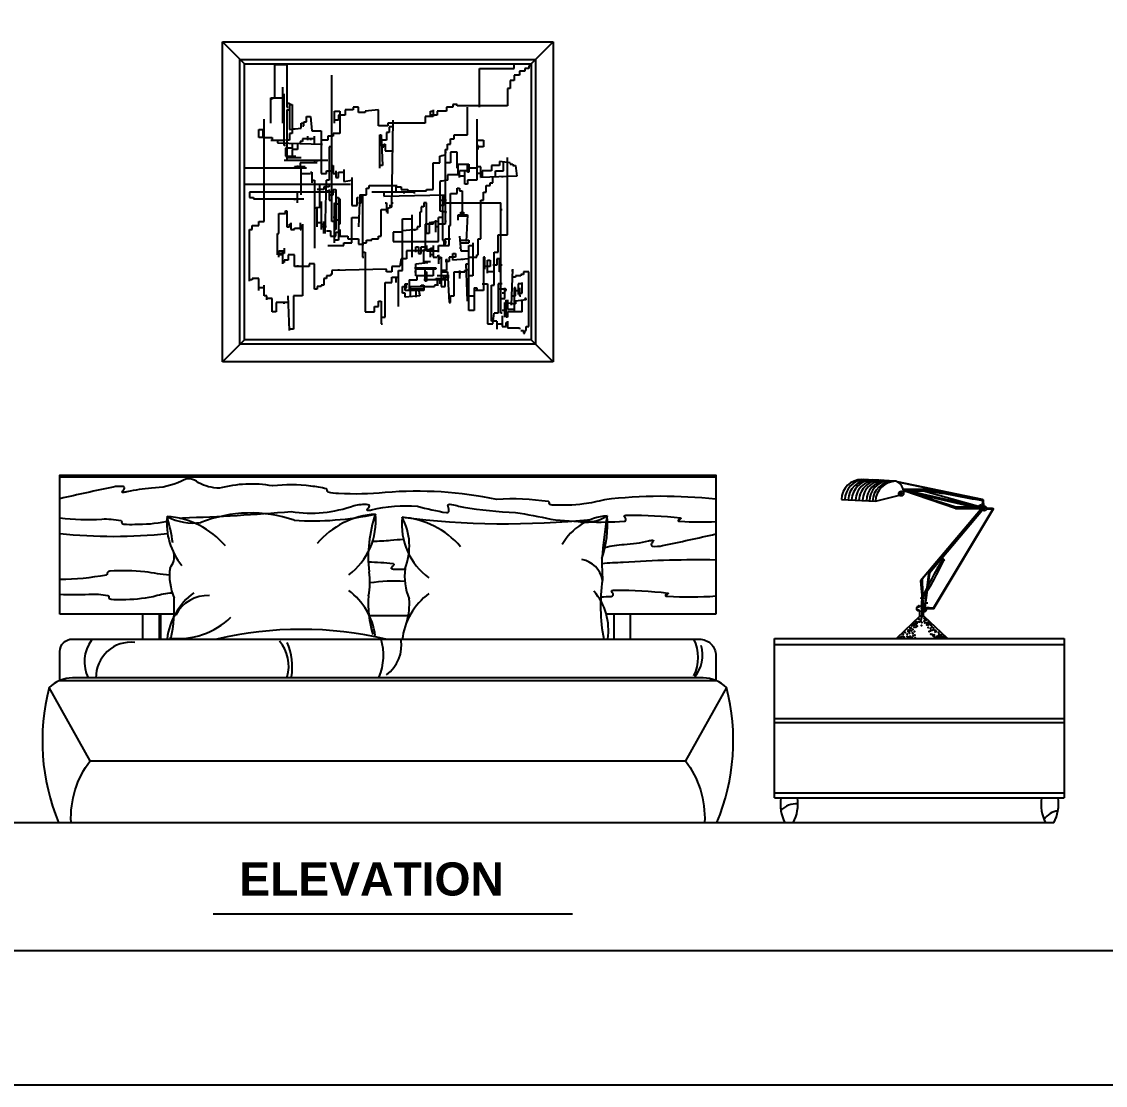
# Model space of a CAD drawing. Header units: inches. Extents: x 3 to 45, y 10.7 to 35.5.
# Drawn here: x 28.382 to 31.001, y 10.735 to 13.305 of the extents above; entities that cross this region are included whole.
import ezdxf

# ---------------------------------------------------------------- set-up
doc = ezdxf.new("R2010")
doc.units = ezdxf.units.IN
doc.header["$MEASUREMENT"] = 0
for name, color, linetype in [('02', 2, 'Continuous'), ('1', 1, 'Continuous'), ('4', 4, 'Continuous'), ('kadrbm', 4, 'Continuous')]:
    doc.layers.add(name, color=color, linetype=linetype)
doc.styles.add('HT', font='swisseb.ttf')

# ---------------------------------------------------------------- blocks, each defined once
blk = doc.blocks.new('kadrbm')
at = {"layer": 'kadrbm', "color": 4}
blk.add_lwpolyline([(0, 0), (0, 24.7972), (21, 24.7972), (21, 0), (0, 0)], close=True, dxfattribs=at)
blk.add_lwpolyline([(20.6631, 0.3257), (20.6631, 24.4603), (0.3369, 24.4603), (0.3369, 0.3257), (20.6631, 0.3257)], dxfattribs=at)

msp = doc.modelspace()

# ---------------------------------------------------------------- linework, layer by layer
at = {"layer": '02'}
for p, q in [((28.8668, 13.2565), (29.6668, 13.2565)), ((28.8668, 12.4832), (28.8668, 13.2565)), ((28.9201, 13.2032), (28.8668, 13.2565)), ((29.6134, 13.2032), (29.6668, 13.2565)), ((29.6668, 13.2565), (29.6668, 12.4832)), ((28.9934, 13.1211), (28.9934, 13.2014)), ((28.9934, 13.2014), (29.0223, 13.2014)), ((29.0223, 13.2014), (29.0223, 13.0986)), ((29.5722, 13.1918), (29.5722, 13.2032)), ((29.1317, 12.8222), (29.1317, 13.1757)), ((29.4886, 13.1918), (29.5722, 13.1918)), ((29.4886, 13.0986), (29.4886, 13.1918)), ((29.5851, 13.1757), (29.5722, 13.1757)), ((29.5722, 13.1757), (29.5722, 13.1629)), ((29.5851, 13.1854), (29.5851, 13.1757)), ((29.598, 13.1854), (29.5851, 13.1854)), ((29.6076, 13.1918), (29.598, 13.1918)), ((29.598, 13.1918), (29.598, 13.1854)), ((29.6076, 13.1982), (29.6076, 13.1918)), ((29.6134, 13.1982), (29.6076, 13.1982)), ((29.5722, 13.1629), (29.5626, 13.1629)), ((29.5626, 13.1629), (29.5626, 13.1436)), ((29.0127, 13.06), (29.0127, 13.1468)), ((29.0159, 13.0054), (29.0159, 13.1307)), ((29.5562, 13.1436), (29.5562, 13.1018)), ((29.5626, 13.1436), (29.5562, 13.1436)), ((28.9837, 13.1211), (29.0127, 13.1211)), ((28.9837, 13.06), (28.9837, 13.1211)), ((28.9869, 13.1179), (28.9837, 13.1179)), ((28.9869, 13.1211), (28.9869, 13.1179)), ((29.0223, 13.0986), (29.0255, 13.0986)), ((29.0255, 13.1082), (29.0288, 13.1082)), ((29.0288, 13.1082), (29.0288, 13.044)), ((29.0288, 13.105), (29.0352, 13.105)), ((29.0352, 13.105), (29.0352, 13.0343)), ((29.196, 13.0986), (29.1831, 13.0986)), ((29.1831, 13.0986), (29.1831, 13.0922)), ((29.196, 13.0857), (29.196, 13.0986)), ((29.4243, 13.0986), (29.4082, 13.0986)), ((29.4082, 13.0986), (29.4082, 13.089)), ((29.434, 13.105), (29.4243, 13.105)), ((29.4243, 13.105), (29.4243, 13.0986)), ((29.434, 13.1018), (29.434, 13.105)), ((29.5562, 13.1018), (29.434, 13.1018)), ((29.4597, 13.0311), (29.4597, 13.0986)), ((29.0223, 13.0922), (29.0288, 13.0922)), ((29.0223, 13.0922), (29.0223, 12.9701)), ((29.0706, 13.0632), (29.0706, 13.0761)), ((29.0706, 13.0761), (29.0802, 13.0761)), ((29.0802, 13.0761), (29.0834, 13.0408)), ((29.1381, 13.06), (29.1381, 13.089)), ((29.1381, 13.089), (29.151, 13.089)), ((29.1638, 13.0793), (29.1477, 13.0793)), ((29.1477, 13.0793), (29.1477, 13.0665)), ((29.151, 13.089), (29.151, 13.0343)), ((29.1638, 13.0922), (29.1638, 13.0793)), ((29.1831, 13.0922), (29.1638, 13.0922)), ((29.2121, 13.0857), (29.196, 13.0857)), ((29.2442, 13.0922), (29.2121, 13.089)), ((29.2121, 13.089), (29.2121, 13.0857)), ((29.2249, 13.0922), (29.2249, 13.089)), ((29.2442, 13.0536), (29.2442, 13.0922)), ((29.3761, 13.0761), (29.3568, 13.0761)), ((29.3568, 13.0761), (29.3568, 13.06)), ((29.3696, 13.0761), (29.3696, 13.089)), ((29.3696, 13.089), (29.3761, 13.089)), ((29.3857, 13.0793), (29.3696, 13.0793)), ((29.3761, 13.0922), (29.3761, 13.0761)), ((29.3857, 13.089), (29.3857, 13.0793)), ((29.4082, 13.089), (29.3857, 13.089)), ((28.9677, 12.8222), (28.9677, 13.0697)), ((29.0159, 13.0632), (29.0127, 13.0632)), ((29.0288, 13.044), (29.0577, 13.0472)), ((29.0416, 13.044), (29.0416, 13.0472)), ((29.0577, 13.0472), (29.0577, 13.06)), ((29.0577, 13.06), (29.0609, 13.06)), ((29.0609, 13.0536), (29.0641, 13.0536)), ((29.0641, 13.0536), (29.0641, 13.0632)), ((29.0641, 13.0632), (29.0706, 13.0632)), ((29.0802, 13.06), (29.0834, 13.06)), ((29.1477, 13.0665), (29.1381, 13.0665)), ((29.2667, 13.0536), (29.2442, 13.0536)), ((29.3568, 13.06), (29.2667, 13.06)), ((29.2667, 13.06), (29.2667, 13.0536)), ((29.2796, 13.0504), (29.2699, 13.0504)), ((29.2699, 13.0504), (29.2699, 13.0375)), ((29.2764, 12.8576), (29.2796, 13.0665)), ((29.4822, 13.0697), (29.4822, 12.9218)), ((28.9548, 13.044), (28.9677, 13.044)), ((28.9548, 13.0247), (28.9548, 13.044)), ((28.9644, 13.0247), (28.9548, 13.0247)), ((28.9677, 13.0408), (28.9644, 13.0408)), ((28.9644, 13.0408), (28.9644, 13.0247)), ((28.9677, 13.0247), (28.9869, 13.0247)), ((28.9837, 13.0183), (29.0127, 13.0183)), ((28.9869, 13.0247), (28.9869, 13.0183)), ((28.9998, 13.0183), (28.9998, 13.0118)), ((29.0288, 13.0183), (29.0191, 13.0183)), ((29.0352, 13.0343), (29.0288, 13.0343)), ((29.0288, 13.0343), (29.0288, 13.0183)), ((29.0899, 13.0215), (29.0609, 13.0215)), ((29.0609, 13.0215), (29.0609, 13.015)), ((29.0738, 13.0183), (29.0738, 13.0279)), ((29.0802, 13.0215), (29.0802, 13.0183)), ((29.0834, 13.0408), (29.1059, 13.0408)), ((29.0899, 13.0086), (29.0899, 13.0279)), ((29.1059, 13.0408), (29.1059, 12.9379)), ((29.122, 13.0183), (29.1092, 13.0183)), ((29.1349, 13.0279), (29.122, 13.0279)), ((29.122, 13.0279), (29.122, 13.0183)), ((29.151, 13.0343), (29.1349, 13.0343)), ((29.1349, 13.0343), (29.1349, 13.0279)), ((29.2474, 12.9508), (29.2474, 13.0311)), ((29.2474, 13.0311), (29.2507, 13.0311)), ((29.2507, 13.0311), (29.2539, 12.9572)), ((29.2635, 13.0183), (29.2539, 13.0183)), ((29.2635, 13.0375), (29.2635, 13.0183)), ((29.2699, 13.0375), (29.2635, 13.0375)), ((29.4179, 13.0215), (29.4275, 13.0215)), ((29.4179, 13.0086), (29.4179, 13.0215)), ((29.4275, 13.0215), (29.4275, 13.0311)), ((29.4275, 13.0311), (29.4597, 13.0311)), ((29.4822, 13.0183), (29.4983, 13.0183)), ((29.4983, 13.0183), (29.4983, 13.0022)), ((28.9998, 13.0118), (29.1092, 13.0086)), ((29.0191, 13.0054), (29.0159, 13.0054)), ((29.0352, 12.999), (29.0191, 12.999)), ((29.0191, 12.999), (29.0191, 12.9797)), ((29.0352, 13.0086), (29.0352, 12.999)), ((29.0481, 12.9958), (29.0352, 12.9958)), ((29.0352, 12.9958), (29.0352, 12.9797)), ((29.0481, 13.0118), (29.0481, 12.9958)), ((29.0609, 13.015), (29.0545, 13.015)), ((29.0545, 13.015), (29.0545, 13.0086)), ((29.1252, 13.0022), (29.1252, 12.9218)), ((29.1317, 13.0022), (29.1252, 13.0022)), ((29.2507, 13.0022), (29.2571, 13.0022)), ((29.2571, 13.0022), (29.2571, 13.0086)), ((29.2571, 13.0086), (29.2603, 13.0086)), ((29.2603, 13.0086), (29.2603, 12.9925)), ((29.2603, 12.9925), (29.2764, 12.9925)), ((29.2764, 13.0022), (29.2796, 13.0022)), ((29.405, 12.9958), (29.405, 12.8158)), ((29.405, 12.9958), (29.4114, 12.9958)), ((29.4114, 12.9958), (29.4114, 13.0086)), ((29.4114, 13.0086), (29.4179, 13.0086)), ((29.4854, 13.0054), (29.4822, 13.0054)), ((29.4854, 12.9958), (29.4854, 13.0054)), ((29.4983, 13.0022), (29.4854, 13.0022)), ((29.0159, 12.9701), (29.122, 12.9701)), ((29.0191, 12.9797), (29.0448, 12.9797)), ((29.0223, 12.9765), (29.0577, 12.9765)), ((29.0899, 12.9668), (29.0899, 12.9636)), ((29.0963, 12.9701), (29.0963, 12.9668)), ((29.3922, 12.9797), (29.405, 12.9829)), ((29.3922, 12.9636), (29.3922, 12.9797)), ((29.3986, 12.9797), (29.3986, 12.9829)), ((29.405, 12.9893), (29.4082, 12.9893)), ((29.434, 12.9893), (29.4179, 12.9893)), ((29.4179, 12.9893), (29.4179, 12.9636)), ((29.434, 12.9508), (29.434, 12.9893)), ((29.5626, 12.9636), (29.5369, 12.9668)), ((29.5369, 12.9668), (29.5369, 12.9572)), ((29.5562, 12.7901), (29.5562, 12.9765)), ((29.0706, 12.9508), (28.9201, 12.9508)), ((29.0673, 12.954), (29.0416, 12.954)), ((29.0416, 12.954), (29.0416, 12.9508)), ((29.0481, 12.9572), (29.0481, 12.954)), ((29.0545, 12.9636), (29.0545, 12.9572)), ((29.0963, 12.9636), (29.0545, 12.9636)), ((29.0577, 12.8865), (29.0577, 12.9508)), ((29.0802, 12.9411), (29.0834, 12.9411)), ((29.0834, 12.9411), (29.0834, 12.9154)), ((29.1188, 12.9443), (29.1317, 12.9443)), ((29.1188, 12.9379), (29.1188, 12.9443)), ((29.1317, 12.9572), (29.1349, 12.9572)), ((29.1349, 12.9572), (29.1349, 12.9379)), ((29.1413, 12.9443), (29.1413, 12.9283)), ((29.1477, 12.9283), (29.1477, 12.9411)), ((29.1477, 12.9411), (29.1606, 12.9411)), ((29.1606, 12.9476), (29.1606, 12.9186)), ((29.2539, 12.9572), (29.2474, 12.9572)), ((29.3761, 12.8993), (29.3761, 12.9636)), ((29.3761, 12.9636), (29.3922, 12.9636)), ((29.4179, 12.9636), (29.405, 12.9636)), ((29.434, 12.9604), (29.4629, 12.9604)), ((29.4372, 12.9508), (29.434, 12.9508)), ((29.4372, 12.9379), (29.4372, 12.9572)), ((29.4404, 12.9283), (29.4404, 12.9443)), ((29.4597, 12.9443), (29.4404, 12.9443)), ((29.4533, 12.9122), (29.4533, 12.9443)), ((29.4597, 12.9411), (29.4597, 12.9604)), ((29.4822, 12.9508), (29.4597, 12.9508)), ((29.4629, 12.9411), (29.4597, 12.9411)), ((29.4629, 12.9604), (29.4629, 12.9411)), ((29.4918, 12.954), (29.4822, 12.954)), ((29.4918, 12.9283), (29.4918, 12.954)), ((29.5176, 12.9443), (29.4951, 12.9443)), ((29.4951, 12.9443), (29.4951, 12.9283)), ((29.5176, 12.9572), (29.5176, 12.9443)), ((29.5369, 12.9572), (29.5176, 12.9572)), ((29.5272, 12.9315), (29.5272, 12.9443)), ((29.5272, 12.9443), (29.5465, 12.9443)), ((29.5465, 12.9443), (29.5465, 12.9636)), ((29.5626, 12.9636), (29.5626, 12.9604)), ((29.5626, 12.9604), (29.569, 12.9604)), ((29.569, 12.9604), (29.569, 12.9572)), ((29.569, 12.9572), (29.5755, 12.9572)), ((29.5755, 12.9572), (29.5787, 12.9315)), ((29.5755, 12.9508), (29.5787, 12.9508)), ((29.0577, 12.9379), (29.0802, 12.9379)), ((29.0834, 12.9218), (29.0899, 12.9218)), ((29.0899, 12.9218), (29.0899, 12.7579)), ((29.1059, 12.9379), (29.1188, 12.9379)), ((29.1156, 12.7933), (29.1188, 12.9218)), ((29.1252, 12.9218), (29.1188, 12.9218)), ((29.1349, 12.9379), (29.1413, 12.9379)), ((29.1413, 12.9283), (29.1477, 12.9283)), ((29.1606, 12.9186), (29.1799, 12.9218)), ((29.1735, 12.9186), (29.1735, 12.9218)), ((29.1799, 12.9283), (29.1799, 12.8608)), ((29.4114, 12.9218), (29.3922, 12.9186)), ((29.3922, 12.9186), (29.3922, 12.8479)), ((29.3954, 12.9218), (29.3954, 12.9186)), ((29.4404, 12.9347), (29.4114, 12.9347)), ((29.4114, 12.9347), (29.4114, 12.9218)), ((29.45, 12.9315), (29.4404, 12.9315)), ((29.4822, 12.9218), (29.4597, 12.9218)), ((29.4597, 12.9218), (29.4597, 12.9122)), ((29.4918, 12.9379), (29.4822, 12.9379)), ((29.5787, 12.9315), (29.4918, 12.9283)), ((29.5144, 12.909), (29.5144, 12.9154)), ((29.5144, 12.9154), (29.5208, 12.9154)), ((29.5208, 12.9154), (29.5208, 12.9315)), ((29.5433, 12.9315), (29.5433, 12.9283)), ((28.9201, 12.9122), (29.1767, 12.9122)), ((29.1381, 12.8929), (28.9323, 12.8929)), ((28.9323, 12.8929), (28.9323, 12.8801)), ((29.0481, 12.8672), (29.0481, 12.8929)), ((29.1124, 12.8993), (29.0963, 12.8993)), ((29.1027, 12.8544), (29.1027, 12.909)), ((29.1252, 12.9058), (29.1124, 12.9058)), ((29.1124, 12.9058), (29.1124, 12.8993)), ((29.1188, 12.8961), (29.1252, 12.8961)), ((29.1252, 12.9122), (29.1252, 12.9058)), ((29.1252, 12.8993), (29.1252, 12.8736)), ((29.1349, 12.8993), (29.1413, 12.8993)), ((29.1349, 12.8865), (29.1349, 12.8993)), ((29.1413, 12.8993), (29.1413, 12.8029)), ((29.2153, 12.9026), (29.2217, 12.9026)), ((29.2153, 12.8865), (29.2153, 12.9026)), ((29.2217, 12.909), (29.2892, 12.909)), ((29.2217, 12.9026), (29.2217, 12.909)), ((29.331, 12.8929), (29.2281, 12.8929)), ((29.2571, 12.8929), (29.2571, 12.8833)), ((29.286, 12.909), (29.286, 12.8929)), ((29.2892, 12.9058), (29.2989, 12.9058)), ((29.2989, 12.9058), (29.2989, 12.8993)), ((29.2989, 12.8993), (29.315, 12.8993)), ((29.3053, 12.8929), (29.3053, 12.8897)), ((29.315, 12.8993), (29.315, 12.8961)), ((29.315, 12.8961), (29.36, 12.8961)), ((29.331, 12.8897), (29.331, 12.8929)), ((29.36, 12.8961), (29.36, 12.8993)), ((29.36, 12.8993), (29.3761, 12.8993)), ((29.4179, 12.8897), (29.434, 12.8897)), ((29.4179, 12.8126), (29.4179, 12.8897)), ((29.434, 12.9026), (29.4404, 12.9026)), ((29.434, 12.8897), (29.434, 12.9026)), ((29.4404, 12.9026), (29.4404, 12.8961)), ((29.4404, 12.8961), (29.4468, 12.8961)), ((29.4468, 12.8961), (29.4468, 12.8383)), ((29.4597, 12.9122), (29.4533, 12.9122)), ((29.4983, 12.8736), (29.4983, 12.8929)), ((29.4983, 12.8929), (29.5047, 12.8929)), ((29.5047, 12.909), (29.5144, 12.909)), ((29.5047, 12.8929), (29.5047, 12.909)), ((28.9323, 12.8801), (28.9419, 12.8801)), ((28.9419, 12.8801), (28.9419, 12.8769)), ((28.9419, 12.8769), (29.0641, 12.8769)), ((29.0416, 12.8769), (29.0416, 12.8736)), ((29.1059, 12.8704), (29.1059, 12.8029)), ((29.1252, 12.8736), (29.1284, 12.8736)), ((29.1284, 12.8865), (29.1349, 12.8865)), ((29.1381, 12.8672), (29.1477, 12.864)), ((29.1381, 12.7708), (29.1381, 12.8672)), ((29.1413, 12.8801), (29.1477, 12.8801)), ((29.1477, 12.8801), (29.1477, 12.7772)), ((29.1477, 12.8769), (29.151, 12.8769)), ((29.151, 12.8769), (29.151, 12.8158)), ((29.1799, 12.8608), (29.1928, 12.8608)), ((29.1928, 12.8608), (29.1928, 12.8801)), ((29.1928, 12.8801), (29.196, 12.8801)), ((29.1992, 12.8865), (29.196, 12.8094)), ((29.196, 12.8672), (29.2024, 12.8672)), ((29.1992, 12.8865), (29.2153, 12.8865)), ((29.2024, 12.8672), (29.2024, 12.8833)), ((29.2056, 12.8833), (29.2056, 12.7355)), ((29.2571, 12.8833), (29.405, 12.8865)), ((29.2603, 12.8672), (29.2635, 12.8672)), ((29.2635, 12.8672), (29.2635, 12.8447)), ((29.2699, 12.8608), (29.2732, 12.8608)), ((29.2732, 12.8608), (29.2732, 12.8576)), ((29.2764, 12.8672), (29.2796, 12.8672)), ((29.3536, 12.8672), (29.3536, 12.8576)), ((29.36, 12.8672), (29.3536, 12.8672)), ((29.36, 12.7933), (29.36, 12.8672)), ((29.3954, 12.8736), (29.4082, 12.8736)), ((29.4018, 12.8608), (29.3954, 12.8608)), ((29.3986, 12.8865), (29.3986, 12.7772)), ((29.4018, 12.8833), (29.4018, 12.8608)), ((29.4018, 12.8672), (29.5401, 12.8672)), ((29.4918, 12.8736), (29.4983, 12.8736)), ((29.4918, 12.7804), (29.4918, 12.8736)), ((29.5401, 12.6005), (29.5401, 12.8672)), ((29.003, 12.7933), (29.003, 12.8415)), ((29.003, 12.8415), (29.0191, 12.8415)), ((29.0191, 12.8415), (29.0191, 12.8479)), ((29.0191, 12.8479), (29.0223, 12.8479)), ((29.0223, 12.8479), (29.0223, 12.8094)), ((29.0899, 12.8544), (29.1059, 12.8576)), ((29.0963, 12.8094), (29.0963, 12.8576)), ((29.2507, 12.8511), (29.2667, 12.8511)), ((29.2507, 12.7869), (29.2507, 12.8511)), ((29.2667, 12.8544), (29.2764, 12.8576)), ((29.2667, 12.8415), (29.2667, 12.8544)), ((29.3246, 12.8383), (29.3246, 12.7355)), ((29.3439, 12.8447), (29.3439, 12.8094)), ((29.3471, 12.8447), (29.3439, 12.8447)), ((29.3536, 12.8576), (29.3471, 12.8576)), ((29.3471, 12.8576), (29.3471, 12.8447)), ((29.3922, 12.8479), (29.4082, 12.8447)), ((29.4018, 12.8479), (29.4018, 12.8447)), ((29.4372, 12.8254), (29.4372, 12.8383)), ((29.4372, 12.8383), (29.4436, 12.8383)), ((29.4597, 12.8351), (29.4372, 12.8351)), ((29.4436, 12.8383), (29.4436, 12.8447)), ((29.4436, 12.8447), (29.45, 12.8447)), ((29.4468, 12.8383), (29.4597, 12.8383)), ((29.45, 12.8447), (29.45, 12.8351)), ((29.4597, 12.8383), (29.4565, 12.774)), ((29.5401, 12.8511), (29.5433, 12.8511)), ((28.9387, 12.8029), (28.9387, 12.8126)), ((28.9387, 12.8126), (28.9548, 12.8126)), ((28.9548, 12.8126), (28.9548, 12.8222)), ((28.9548, 12.8222), (28.9677, 12.8222)), ((29.0223, 12.8094), (29.0288, 12.8094)), ((29.0288, 12.8094), (29.0288, 12.8158)), ((29.0288, 12.8158), (29.032, 12.8158)), ((29.032, 12.819), (29.032, 12.8029)), ((29.0545, 12.819), (29.0545, 12.8029)), ((29.0577, 12.8029), (29.0577, 12.8126)), ((29.0577, 12.8126), (29.0609, 12.8126)), ((29.0609, 12.8158), (29.0609, 12.6423)), ((29.1059, 12.819), (29.0963, 12.819)), ((29.1059, 12.8158), (29.1124, 12.8158)), ((29.1092, 12.8094), (29.1059, 12.8094)), ((29.1124, 12.7933), (29.1124, 12.8222)), ((29.1188, 12.8094), (29.1124, 12.8094)), ((29.1349, 12.8222), (29.1317, 12.8222)), ((29.1381, 12.8319), (29.1349, 12.8319)), ((29.1477, 12.8254), (29.1413, 12.8254)), ((29.151, 12.8158), (29.1477, 12.8158)), ((29.1799, 12.8319), (29.1992, 12.8319)), ((29.1799, 12.7708), (29.1799, 12.8319)), ((29.3021, 12.7033), (29.3021, 12.8286)), ((29.3021, 12.8286), (29.3246, 12.8286)), ((29.3439, 12.8094), (29.3375, 12.8094)), ((29.3375, 12.8094), (29.3375, 12.8029)), ((29.3761, 12.8158), (29.3568, 12.8158)), ((29.3568, 12.8158), (29.3568, 12.7515)), ((29.3889, 12.8222), (29.3664, 12.819)), ((29.3664, 12.819), (29.3664, 12.7933)), ((29.3761, 12.8222), (29.3761, 12.8158)), ((29.3825, 12.7965), (29.3825, 12.8254)), ((29.3889, 12.8094), (29.3825, 12.8094)), ((29.3889, 12.774), (29.3889, 12.8319)), ((29.3986, 12.8319), (29.3889, 12.8319)), ((29.405, 12.8158), (29.3889, 12.8158)), ((29.4082, 12.8222), (29.405, 12.8222)), ((29.4147, 12.8126), (29.4179, 12.8126)), ((29.4147, 12.7644), (29.4147, 12.8126)), ((28.9323, 12.6776), (28.9323, 12.8029)), ((28.9323, 12.8029), (28.9387, 12.8029)), ((28.9998, 12.7419), (28.9998, 12.7933)), ((28.9998, 12.7933), (29.003, 12.7933)), ((29.032, 12.8029), (29.0416, 12.8029)), ((29.0416, 12.8062), (29.0545, 12.8062)), ((29.0416, 12.8029), (29.0416, 12.8062)), ((29.0545, 12.8029), (29.0577, 12.8029)), ((29.1124, 12.7965), (29.1156, 12.7965)), ((29.1188, 12.7997), (29.1284, 12.7997)), ((29.1284, 12.7997), (29.1284, 12.7869)), ((29.1284, 12.7869), (29.1413, 12.7869)), ((29.1413, 12.8029), (29.1381, 12.8029)), ((29.1413, 12.7965), (29.151, 12.7965)), ((29.1413, 12.7869), (29.1413, 12.7965)), ((29.151, 12.8029), (29.151, 12.7869)), ((29.151, 12.7869), (29.1703, 12.7869)), ((29.1703, 12.7869), (29.1703, 12.7804)), ((29.2442, 12.7804), (29.2442, 12.7869)), ((29.2442, 12.7869), (29.2507, 12.7869)), ((29.2796, 12.7965), (29.2796, 12.774)), ((29.3021, 12.7965), (29.2796, 12.7965)), ((29.3375, 12.8029), (29.3021, 12.7997)), ((29.331, 12.8029), (29.331, 12.7997)), ((29.3664, 12.7933), (29.36, 12.7933)), ((29.4404, 12.7869), (29.4436, 12.7515)), ((29.5336, 12.7901), (29.5562, 12.7901)), ((29.5336, 12.7483), (29.5336, 12.7901)), ((29.0159, 12.7579), (29.0159, 12.7451)), ((29.122, 12.7644), (29.1606, 12.7644)), ((29.1477, 12.7772), (29.1381, 12.7772)), ((29.1606, 12.7644), (29.1606, 12.7708)), ((29.1606, 12.7708), (29.1799, 12.7708)), ((29.1703, 12.7804), (29.196, 12.7804)), ((29.196, 12.7804), (29.196, 12.7676)), ((29.196, 12.7676), (29.2088, 12.7676)), ((29.2088, 12.7708), (29.2153, 12.7708)), ((29.2153, 12.7708), (29.2153, 12.7772)), ((29.2153, 12.7772), (29.2281, 12.7772)), ((29.2281, 12.7772), (29.2281, 12.7804)), ((29.2281, 12.7804), (29.2442, 12.7804)), ((29.2796, 12.774), (29.3889, 12.774)), ((29.3343, 12.7483), (29.3343, 12.7612)), ((29.3343, 12.7612), (29.3407, 12.7612)), ((29.3407, 12.7612), (29.3407, 12.7451)), ((29.3471, 12.7612), (29.36, 12.7612)), ((29.3471, 12.7451), (29.3471, 12.7612)), ((29.36, 12.7644), (29.36, 12.7515)), ((29.3696, 12.7355), (29.3696, 12.7579)), ((29.3696, 12.7579), (29.3761, 12.7579)), ((29.3761, 12.7644), (29.3761, 12.7355)), ((29.3889, 12.7483), (29.3889, 12.7644)), ((29.3889, 12.7644), (29.4147, 12.7644)), ((29.3986, 12.7772), (29.4018, 12.7772)), ((29.4018, 12.7772), (29.4018, 12.7644)), ((29.405, 12.7644), (29.405, 12.7804)), ((29.405, 12.7804), (29.4179, 12.7804)), ((29.405, 12.774), (29.4082, 12.774)), ((29.4082, 12.7708), (29.405, 12.7708)), ((29.4404, 12.7772), (29.4629, 12.7772)), ((29.4404, 12.7708), (29.4629, 12.7708)), ((29.4436, 12.7579), (29.4404, 12.7579)), ((29.4629, 12.7772), (29.4629, 12.7708)), ((29.4629, 12.6069), (29.4629, 12.7644)), ((29.4629, 12.7644), (29.4725, 12.7644)), ((29.4725, 12.7708), (29.4725, 12.6905)), ((29.4854, 12.7419), (29.4854, 12.7804)), ((29.4854, 12.7804), (29.4918, 12.7804)), ((29.0159, 12.7451), (28.9998, 12.7451)), ((29.003, 12.7355), (29.003, 12.7515)), ((29.003, 12.7515), (29.0159, 12.7515)), ((29.0095, 12.7419), (29.003, 12.7419)), ((29.0095, 12.7451), (29.0095, 12.7419)), ((29.0127, 12.7194), (29.0127, 12.7483)), ((29.0255, 12.7419), (29.0255, 12.729)), ((29.0416, 12.7419), (29.0255, 12.7419)), ((29.0416, 12.713), (29.0416, 12.7419)), ((29.2056, 12.7355), (29.2088, 12.7355)), ((29.2088, 12.7483), (29.2121, 12.7483)), ((29.2121, 12.7483), (29.2121, 12.6037)), ((29.2989, 12.7322), (29.2957, 12.713)), ((29.3118, 12.7322), (29.2989, 12.7322)), ((29.3568, 12.7515), (29.3118, 12.7515)), ((29.3118, 12.7515), (29.3118, 12.7322)), ((29.3407, 12.7451), (29.3471, 12.7451)), ((29.3536, 12.7194), (29.3536, 12.7547)), ((29.3536, 12.7547), (29.3761, 12.7547)), ((29.36, 12.7515), (29.3889, 12.7515)), ((29.3761, 12.7419), (29.3696, 12.7419)), ((29.3761, 12.7355), (29.3857, 12.7355)), ((29.3857, 12.7387), (29.3889, 12.7387)), ((29.3889, 12.7419), (29.3889, 12.7194)), ((29.3889, 12.7322), (29.3922, 12.7322)), ((29.3922, 12.7322), (29.3922, 12.7355)), ((29.3922, 12.7355), (29.3954, 12.7355)), ((29.3954, 12.7355), (29.3954, 12.6647)), ((29.4082, 12.7322), (29.4082, 12.7033)), ((29.4307, 12.7355), (29.4147, 12.7355)), ((29.4147, 12.7355), (29.4147, 12.7258)), ((29.4243, 12.729), (29.4243, 12.7451)), ((29.4243, 12.7451), (29.4307, 12.7451)), ((29.4629, 12.7322), (29.4243, 12.729)), ((29.4307, 12.7451), (29.4307, 12.7355)), ((29.4436, 12.7515), (29.4629, 12.7515)), ((29.4468, 12.7322), (29.4468, 12.729)), ((29.4629, 12.7355), (29.4822, 12.7355)), ((29.4822, 12.7355), (29.4822, 12.7419)), ((29.4822, 12.7419), (29.4854, 12.7419)), ((29.5015, 12.7355), (29.4983, 12.7355)), ((29.4983, 12.7355), (29.4983, 12.6551)), ((29.5015, 12.7065), (29.5015, 12.7355)), ((29.524, 12.668), (29.524, 12.7483)), ((29.524, 12.7483), (29.5336, 12.7483)), ((29.5369, 12.7322), (29.5304, 12.7322)), ((29.5304, 12.7322), (29.5304, 12.7162)), ((29.5369, 12.7001), (29.5369, 12.7322)), ((29.0159, 12.7226), (29.0127, 12.7226)), ((29.0255, 12.729), (29.0159, 12.729)), ((29.0159, 12.729), (29.0159, 12.7226)), ((29.077, 12.713), (29.0416, 12.713)), ((29.0481, 12.7162), (29.0481, 12.713)), ((29.0899, 12.7194), (29.077, 12.7194)), ((29.077, 12.7194), (29.077, 12.713)), ((29.0899, 12.6583), (29.0899, 12.7194)), ((29.2635, 12.7065), (29.1317, 12.7033)), ((29.1477, 12.7065), (29.1477, 12.7033)), ((29.2635, 12.7001), (29.2635, 12.7065)), ((29.2957, 12.713), (29.2764, 12.713)), ((29.2764, 12.713), (29.2764, 12.7001)), ((29.2989, 12.7226), (29.2957, 12.7226)), ((29.331, 12.7097), (29.3825, 12.7097)), ((29.3343, 12.7194), (29.3632, 12.7226)), ((29.3343, 12.6905), (29.3343, 12.7194)), ((29.3825, 12.7065), (29.3343, 12.7065)), ((29.3471, 12.7065), (29.3471, 12.7097)), ((29.3536, 12.7258), (29.3696, 12.7258)), ((29.3568, 12.6776), (29.3568, 12.7097)), ((29.3632, 12.7258), (29.3632, 12.7226)), ((29.3761, 12.7097), (29.3761, 12.6905)), ((29.3825, 12.7097), (29.3825, 12.7065)), ((29.405, 12.729), (29.4082, 12.729)), ((29.4147, 12.7258), (29.405, 12.7258)), ((29.4533, 12.7033), (29.4629, 12.7065)), ((29.4565, 12.7194), (29.4629, 12.7194)), ((29.4597, 12.6294), (29.4565, 12.7194)), ((29.5144, 12.713), (29.5015, 12.713)), ((29.5079, 12.6969), (29.5079, 12.729)), ((29.5079, 12.729), (29.5144, 12.729)), ((29.5144, 12.729), (29.5144, 12.713)), ((29.5304, 12.7162), (29.5208, 12.7162)), ((29.5433, 12.7162), (29.5401, 12.7162)), ((29.5658, 12.6198), (29.569, 12.7065)), ((28.9387, 12.6808), (28.9323, 12.6808)), ((28.9548, 12.684), (28.9387, 12.684)), ((28.9387, 12.684), (28.9387, 12.6808)), ((28.9548, 12.6551), (28.9548, 12.684)), ((29.1188, 12.684), (29.1124, 12.684)), ((29.1124, 12.684), (29.1124, 12.668)), ((29.1284, 12.6905), (29.1188, 12.6905)), ((29.1188, 12.6905), (29.1188, 12.684)), ((29.1284, 12.6937), (29.1284, 12.6905)), ((29.1317, 12.6937), (29.1284, 12.6937)), ((29.1317, 12.7033), (29.1317, 12.6937)), ((29.2764, 12.7001), (29.2635, 12.7001)), ((29.2764, 12.6744), (29.2764, 12.6872)), ((29.2764, 12.6872), (29.2925, 12.6872)), ((29.286, 12.6872), (29.286, 12.6744)), ((29.2925, 12.7033), (29.3021, 12.7033)), ((29.2925, 12.6165), (29.2925, 12.7033)), ((29.3182, 12.6808), (29.3375, 12.6808)), ((29.3182, 12.6808), (29.3182, 12.6551)), ((29.3343, 12.7001), (29.331, 12.7001)), ((29.3761, 12.6905), (29.3343, 12.6905)), ((29.3375, 12.6808), (29.3375, 12.6905)), ((29.4114, 12.6808), (29.3536, 12.6808)), ((29.3568, 12.7001), (29.36, 12.7001)), ((29.36, 12.6776), (29.3568, 12.6776)), ((29.36, 12.7001), (29.36, 12.6776)), ((29.3825, 12.6808), (29.3825, 12.684)), ((29.3825, 12.684), (29.4018, 12.684)), ((29.4147, 12.6905), (29.3857, 12.6905)), ((29.3857, 12.6808), (29.3857, 12.6712)), ((29.3922, 12.6712), (29.3922, 12.684)), ((29.3954, 12.7001), (29.4114, 12.7001)), ((29.4082, 12.7033), (29.3986, 12.7033)), ((29.4018, 12.684), (29.4018, 12.6905)), ((29.405, 12.6872), (29.4147, 12.6872)), ((29.405, 12.6647), (29.405, 12.6872)), ((29.4114, 12.7001), (29.4147, 12.6262)), ((29.4275, 12.7001), (29.4533, 12.7001)), ((29.4275, 12.6423), (29.4275, 12.7001)), ((29.4404, 12.7033), (29.4404, 12.684)), ((29.4404, 12.6969), (29.4436, 12.6969)), ((29.4533, 12.7001), (29.4533, 12.7033)), ((29.4725, 12.6905), (29.4629, 12.6905)), ((29.5208, 12.7001), (29.5079, 12.7001)), ((29.5401, 12.7001), (29.5369, 12.7001)), ((29.5658, 12.7033), (29.569, 12.7033)), ((29.5755, 12.6872), (29.5658, 12.6872)), ((29.5883, 12.6905), (29.5755, 12.6905)), ((29.5755, 12.6905), (29.5755, 12.6872)), ((29.5883, 12.6937), (29.5883, 12.6905)), ((29.5948, 12.6937), (29.5883, 12.6937)), ((29.6076, 12.7001), (29.5948, 12.7001)), ((29.5948, 12.7001), (29.5948, 12.6937)), ((29.6076, 12.5683), (29.6076, 12.7001)), ((28.9677, 12.6615), (28.9548, 12.6615)), ((28.9677, 12.6423), (28.9677, 12.668)), ((29.0963, 12.6583), (29.0899, 12.6583)), ((29.0963, 12.6647), (29.0963, 12.6583)), ((29.1059, 12.6647), (29.0963, 12.6647)), ((29.1124, 12.668), (29.1059, 12.668)), ((29.1059, 12.668), (29.1059, 12.6647)), ((29.2603, 12.6744), (29.2764, 12.6744)), ((29.2603, 12.5908), (29.2603, 12.6744)), ((29.3021, 12.6487), (29.3021, 12.6647)), ((29.3021, 12.6647), (29.3085, 12.6647)), ((29.3085, 12.6712), (29.315, 12.6712)), ((29.3085, 12.6647), (29.3085, 12.6712)), ((29.3085, 12.6551), (29.3085, 12.6615)), ((29.3085, 12.6615), (29.3118, 12.6615)), ((29.3182, 12.6551), (29.3085, 12.6551)), ((29.3118, 12.6615), (29.3118, 12.668)), ((29.3536, 12.6583), (29.3182, 12.6583)), ((29.3214, 12.6647), (29.3793, 12.6647)), ((29.3214, 12.6423), (29.3214, 12.6647)), ((29.3536, 12.6551), (29.3214, 12.6551)), ((29.3343, 12.6551), (29.3343, 12.639)), ((29.3407, 12.6583), (29.3439, 12.6423)), ((29.3471, 12.668), (29.3536, 12.668)), ((29.3471, 12.6647), (29.3471, 12.668)), ((29.3536, 12.668), (29.3536, 12.6551)), ((29.3889, 12.668), (29.3793, 12.668)), ((29.3793, 12.668), (29.3793, 12.6647)), ((29.3954, 12.6744), (29.3922, 12.6744)), ((29.3954, 12.6647), (29.405, 12.6647)), ((29.4758, 12.6615), (29.4758, 12.6069)), ((29.4758, 12.6615), (29.4822, 12.6615)), ((29.4983, 12.6551), (29.4758, 12.6551)), ((29.4822, 12.6615), (29.4822, 12.6551)), ((29.4951, 12.6712), (29.5079, 12.6712)), ((29.5079, 12.6712), (29.5079, 12.5748)), ((29.5176, 12.5812), (29.5176, 12.668)), ((29.5176, 12.668), (29.524, 12.668)), ((29.5433, 12.6712), (29.5336, 12.6712)), ((29.5336, 12.6712), (29.5336, 12.6005)), ((29.5529, 12.6583), (29.5369, 12.6583)), ((29.5497, 12.6358), (29.5497, 12.6615)), ((29.5497, 12.6551), (29.5529, 12.6551)), ((29.5529, 12.6551), (29.5529, 12.6583)), ((29.5755, 12.6615), (29.5722, 12.6615)), ((29.5722, 12.6615), (29.5722, 12.6037)), ((29.5755, 12.6423), (29.5755, 12.6615)), ((29.5755, 12.6551), (29.5851, 12.6551)), ((29.5819, 12.6712), (29.5819, 12.6455)), ((29.5915, 12.6712), (29.5819, 12.6712)), ((29.5851, 12.6615), (29.5851, 12.6423)), ((29.5915, 12.6487), (29.5915, 12.6744)), ((28.9741, 12.6423), (28.9677, 12.6423)), ((28.9741, 12.6326), (28.9741, 12.6423)), ((28.9869, 12.6358), (28.9741, 12.6358)), ((28.9869, 12.6037), (28.9869, 12.6358)), ((28.9966, 12.6262), (28.9966, 12.6037)), ((29.0255, 12.6262), (28.9966, 12.6262)), ((29.0159, 12.623), (29.0159, 12.6262)), ((29.0288, 12.5587), (29.0255, 12.6423)), ((29.0609, 12.6423), (29.0384, 12.6423)), ((29.0384, 12.6423), (29.0384, 12.5619)), ((29.2442, 12.6165), (29.2442, 12.6294)), ((29.2442, 12.6294), (29.2507, 12.6294)), ((29.2507, 12.6294), (29.2507, 12.5748)), ((29.3085, 12.6487), (29.3021, 12.6487)), ((29.3085, 12.639), (29.3085, 12.6487)), ((29.3439, 12.6423), (29.3085, 12.639)), ((29.3407, 12.6487), (29.3439, 12.6487)), ((29.4147, 12.6262), (29.4179, 12.6262)), ((29.4179, 12.6423), (29.4275, 12.6423)), ((29.4179, 12.6262), (29.4179, 12.6423)), ((29.4629, 12.6326), (29.4597, 12.6326)), ((29.4629, 12.6423), (29.4758, 12.6423)), ((29.5401, 12.6358), (29.5497, 12.6358)), ((29.5497, 12.6487), (29.5433, 12.6487)), ((29.5497, 12.5908), (29.5497, 12.6262)), ((29.5497, 12.6262), (29.5755, 12.623)), ((29.5529, 12.5908), (29.5529, 12.6326)), ((29.5562, 12.6326), (29.5562, 12.6101)), ((29.569, 12.6423), (29.5755, 12.6423)), ((29.6012, 12.6326), (29.5755, 12.6294)), ((29.5755, 12.6294), (29.5755, 12.623)), ((29.5851, 12.6423), (29.5883, 12.6423)), ((29.5851, 12.6326), (29.5851, 12.6294)), ((29.5883, 12.6487), (29.5915, 12.6487)), ((29.5915, 12.6037), (29.5915, 12.6326)), ((29.6012, 12.6358), (29.598, 12.6358)), ((29.598, 12.6358), (29.598, 12.6326)), ((29.6012, 12.6326), (29.6012, 12.6358)), ((28.9966, 12.6037), (28.9869, 12.6037)), ((29.2121, 12.6037), (29.2346, 12.6037)), ((29.2346, 12.6037), (29.2346, 12.6165)), ((29.2346, 12.6165), (29.2442, 12.6165)), ((29.4758, 12.6069), (29.4629, 12.6069)), ((29.5208, 12.5748), (29.524, 12.6005)), ((29.5336, 12.6005), (29.524, 12.6005)), ((29.5433, 12.6005), (29.5401, 12.6005)), ((29.5529, 12.6069), (29.5433, 12.6069)), ((29.5562, 12.6101), (29.5722, 12.6101)), ((29.5915, 12.6037), (29.5562, 12.6037)), ((29.5562, 12.6037), (29.5562, 12.5908)), ((29.2507, 12.5748), (29.2539, 12.5748)), ((29.2539, 12.5908), (29.2603, 12.5908)), ((29.5079, 12.5748), (29.5208, 12.5748)), ((29.5304, 12.5812), (29.5176, 12.5812)), ((29.5208, 12.5876), (29.524, 12.5876)), ((29.5304, 12.5812), (29.5304, 12.5619)), ((29.5304, 12.5748), (29.5433, 12.5748)), ((29.5433, 12.594), (29.5433, 12.5683)), ((29.5562, 12.5908), (29.5529, 12.5908)), ((29.5529, 12.5683), (29.5529, 12.578)), ((29.5529, 12.578), (29.5562, 12.578)), ((29.5562, 12.5812), (29.5562, 12.5651)), ((29.0384, 12.5619), (29.0288, 12.5619)), ((29.5433, 12.5683), (29.5529, 12.5683)), ((29.5562, 12.5651), (29.5851, 12.5651)), ((29.5851, 12.5651), (29.5851, 12.5619)), ((29.5883, 12.5587), (29.5948, 12.5587)), ((29.5948, 12.5587), (29.5948, 12.5523)), ((29.5948, 12.5523), (29.598, 12.5523)), ((29.598, 12.5523), (29.598, 12.5587)), ((29.598, 12.5587), (29.6012, 12.5587)), ((29.6012, 12.5587), (29.6012, 12.5683)), ((29.6012, 12.5683), (29.6076, 12.5683)), ((28.9201, 12.5365), (28.8668, 12.4832)), ((29.6134, 12.5365), (29.6668, 12.4832)), ((29.6668, 12.4832), (28.8668, 12.4832)), ((30.0595, 12.2042), (28.474, 12.2042)), ((30.4946, 12.1944), (30.4126, 12.199)), ((30.704, 12.15), (30.4984, 12.1927)), ((30.7037, 12.1492), (30.4998, 12.1919)), ((30.579, 12.1744), (30.513, 12.1744)), ((30.7004, 12.1312), (30.5132, 12.1738)), ((30.7007, 12.1283), (30.5138, 12.1709)), ((30.6501, 12.1283), (30.5138, 12.1709)), ((30.639, 12.1283), (30.5138, 12.1709)), ((30.7005, 12.1276), (30.5139, 12.1703)), ((30.588, 12.1703), (30.5139, 12.1703)), ((30.7001, 12.1318), (30.5474, 12.1744)), ((30.3633, 12.1507), (30.4453, 12.1461)), ((30.639, 12.1283), (30.7007, 12.1283)), ((30.6823, 12.1318), (30.6391, 12.1317)), ((30.7043, 12.1479), (30.703, 12.1359)), ((30.7045, 12.1478), (30.7032, 12.1358)), ((30.7051, 12.1479), (30.7055, 12.1353)), ((30.7055, 12.1479), (30.7061, 12.1352)), ((30.7058, 12.148), (30.7064, 12.1351)), ((30.7282, 12.1275), (30.7136, 12.1272)), ((30.7282, 12.1284), (30.7138, 12.1297)), ((30.7282, 12.1283), (30.7138, 12.1296)), ((30.6991, 12.1257), (30.5541, 11.9538)), ((30.7, 12.1255), (30.5585, 11.9577)), ((30.7035, 12.1244), (30.5734, 11.9701)), ((30.704, 12.1243), (30.5761, 11.9725)), ((30.7288, 12.1267), (30.586, 11.8882)), ((30.73, 12.1268), (30.5865, 11.8877)), ((30.7285, 12.127), (30.7131, 12.1263)), ((30.7283, 12.1272), (30.7133, 12.1265)), ((30.6091, 12.0032), (30.6034, 12.0048)), ((30.6088, 12.0052), (30.6046, 12.0063)), ((30.6092, 12.0056), (30.605, 12.0068)), ((30.6095, 12.0058), (30.6052, 12.007)), ((30.6083, 12.0062), (30.6083, 12.0062)), ((30.6098, 12.006), (30.6099, 12.0059)), ((30.5734, 11.9701), (30.564, 11.8907)), ((30.5761, 11.9725), (30.5646, 11.8905)), ((30.5541, 11.9538), (30.56, 11.8925)), ((30.5585, 11.9577), (30.5603, 11.8914)), ((30.5576, 11.9106), (30.5561, 11.8921)), ((30.5578, 11.9106), (30.5562, 11.892)), ((30.5597, 11.9125), (30.5564, 11.913)), ((30.5599, 11.9104), (30.5566, 11.911)), ((30.56, 11.9129), (30.5567, 11.9134)), ((30.5603, 11.9131), (30.557, 11.9136)), ((30.5585, 11.9105), (30.5589, 11.8916)), ((30.5589, 11.9104), (30.5597, 11.8915)), ((30.5592, 11.9103), (30.56, 11.8914)), ((28.717, 11.8731), (28.717, 11.8131)), ((29.3163, 11.8695), (29.2223, 11.8695)), ((30.5622, 11.8685), (30.5524, 11.8685)), ((30.5528, 11.8685), (30.5528, 11.8805)), ((30.5581, 11.8685), (30.5581, 11.8794)), ((30.5614, 11.8685), (30.5614, 11.8788)), ((30.584, 11.8874), (30.5662, 11.8892)), ((30.584, 11.8873), (30.5664, 11.889)), ((30.5842, 11.8864), (30.5678, 11.886)), ((30.5851, 11.886), (30.5679, 11.8852)), ((30.5857, 11.8858), (30.5679, 11.885)), ((30.5852, 11.8873), (30.5852, 11.8873)), ((30.9018, 11.7992), (30.2018, 11.7992)), ((28.474, 11.7131), (30.0595, 11.7131)), ((30.9018, 11.6207), (30.2018, 11.6207)), ((30.9018, 11.6107), (30.2018, 11.6107)), ((28.8447, 11.1489), (29.7132, 11.1489))]:
    msp.add_line(p, q, dxfattribs=at)
for points in [[(28.9094, 12.5258), (28.9094, 13.2138), (29.6241, 13.2138), (29.6241, 12.5258)], [(28.9201, 12.5365), (28.9201, 13.2032), (29.6134, 13.2032), (29.6134, 12.5365)]]:
    msp.add_lwpolyline(points, close=True, dxfattribs=at)
for points in [[(30.0595, 12.1508, 0.057394), (29.7904, 12.1498, -0.031531), (29.7403, 12.1396, -0.043006), (29.664, 12.1369, -0.098205), (29.6582, 12.1385, -0.36523), (29.6572, 12.142, 0.356043), (29.6549, 12.1453, 0.052666), (29.5302, 12.1505, 0.071374), (29.2601, 12.1672, -0.038352), (29.1477, 12.1646, -0.06174), (29.1224, 12.168, -0.431935), (29.1204, 12.1715, 0.427698), (29.1184, 12.1758, 0.049361), (29.0805, 12.1824, 0.068548), (28.9882, 12.1832, 0.110595), (28.8597, 12.1774, -0.109909), (28.809, 12.1908, 0.354326), (28.7681, 12.1946, -0.108164), (28.6956, 12.1779, 0.037657), (28.6363, 12.1688, -0.096012), (28.6263, 12.1675, -0.726973), (28.6251, 12.1698, 0.099826), (28.6302, 12.1776, 0.474653), (28.6272, 12.1817, 0.079624), (28.6028, 12.1805, 0.003579), (28.474, 12.1523)], [(30.5127, 12.1631), (30.514, 12.1634, 0.338972), (30.4946, 12.1944, 0.399625), (30.4453, 12.1461), (30.5001, 12.16)], [(29.0331, 12.1213, 0.126906), (29.1858, 12.1359, -0.086332), (29.2184, 12.1385, -0.411867), (29.2216, 12.135, -0.160889), (29.2165, 12.127, 0.785407), (29.2175, 12.1243, 0.106705), (29.2275, 12.1256, -0.071077), (29.3382, 12.1346, 0.030717), (29.409, 12.1186, 0.437795), (29.4146, 12.1236, -0.018273), (29.4121, 12.1364, -0.331193), (29.417, 12.1393, -0.012506), (29.4495, 12.1315, 0.020931), (29.5756, 12.1187, -0.018283), (29.661, 12.1028, 0.043177), (29.8377, 12.0976, 0.41693), (29.8423, 12.1019, 0.220071), (29.8388, 12.1084, -0.577874), (29.8405, 12.1119, -0.112093), (29.8485, 12.1127, -0.030484), (29.9742, 12.1057, -0.587398), (29.9746, 12.104, -0.162638), (29.9701, 12.1016, 0.727836), (29.9697, 12.0983, 0.04503), (29.9737, 12.0977, 0.023633), (30.0595, 12.0968)], [(30.6939, 12.1318, -0.283898), (30.6979, 12.137), (30.7102, 12.1343)], [(30.7071, 12.1234), (30.6997, 12.1256, -0.10362), (30.6961, 12.1276)], [(28.474, 12.1059, 0.048386), (28.5752, 12.1031, -0.066672), (28.6212, 12.0993, -0.419645), (28.6234, 12.0952, 0.31337), (28.6244, 12.0925, 0.11093), (28.6289, 12.0911, 0.055368), (28.6552, 12.0904, 0.053083), (28.7304, 12.0974, -0.002278), (28.7324, 12.098, -0.002278)], [(28.7637, 12.105, -0.008148), (28.7712, 12.1061, 0.012588), (29.0331, 12.1213)], [(28.474, 12.0685, 0.055478), (28.7342, 12.0685, 0.055478)], [(29.2302, 12.0495, 0.011349), (29.2734, 12.052, -0.010676), (29.3046, 12.0545, -0.010676)], [(29.7917, 12.0346, -0.06737), (29.8379, 12.0414, 0.037657), (29.8972, 12.0505, -0.096012), (29.9072, 12.0518, -0.726973), (29.9084, 12.0495, 0.099826), (29.9033, 12.0417, 0.474653), (29.9063, 12.0376, 0.079624), (29.9307, 12.0388, 0.003579), (30.0595, 12.067)], [(29.2196, 11.9997, -0.021786), (29.2793, 11.9958, -0.583973), (29.2803, 11.9919, -0.022507), (29.2754, 11.9859, 0.439818), (29.2756, 11.9833, 0.085309), (29.2804, 11.9823, 0.008182), (29.3083, 11.982, 0.008182)], [(29.7842, 11.996, -0.013524), (29.8355, 11.999, -0.020669), (30.0595, 12.0049)], [(30.6098, 12.0028), (30.6038, 12.0045, -0.077868), (30.6034, 12.0048)], [(30.6099, 12.0056, -0.083661), (30.6102, 12.0056, -0.685038), (30.6101, 12.003)], [(28.474, 11.9579, 0.047704), (28.5866, 11.9687, 0.38963), (28.5896, 11.9725, -0.119524), (28.59, 11.975, -0.255301), (28.5949, 11.9776, -0.050291), (28.6795, 11.9765, 0.015633), (28.7391, 11.9683, 0.015633)], [(29.2235, 11.9494, -0.05362), (29.3074, 11.9533, 0.000144), (29.3077, 11.9532, 0.000144)], [(28.474, 11.9216, 0.03359), (28.5444, 11.9217, -0.066672), (28.5903, 11.918, -0.419645), (28.5926, 11.9139, 0.31337), (28.5936, 11.9112, 0.11093), (28.5981, 11.9098, 0.055368), (28.6243, 11.9091, 0.053083), (28.6995, 11.9161, -0.044602), (28.7404, 11.9247, 0.000248), (28.7455, 11.9249, 0.000248)], [(29.7815, 11.9152, 0.00618), (29.8068, 11.9163, 0.41693), (29.8115, 11.9206, 0.220071), (29.808, 11.9271, -0.577874), (29.8097, 11.9306, -0.112093), (29.8177, 11.9314, -0.030484), (29.9434, 11.9244, -0.587398), (29.9438, 11.9227, -0.162638), (29.9392, 11.9203, 0.727836), (29.9389, 11.9169, 0.04503), (29.9429, 11.9164, 0.032144), (30.0595, 11.9172)], [(30.5618, 11.8786), (30.5478, 11.8815, -0.641064), (30.5499, 11.8931), (30.5635, 11.8908)], [(30.5606, 11.9101), (30.5569, 11.9108, -0.641064), (30.5573, 11.9137), (30.5608, 11.9132)], [(30.5607, 11.9129, -0.083661), (30.561, 11.9129, -0.685038), (30.5609, 11.9103)], [(30.4973, 11.8142), (30.4973, 11.815, -0.414214), (30.4982, 11.8158), (30.5524, 11.8685)], [(30.5622, 11.8685), (30.6181, 11.8158, -0.414214), (30.6189, 11.815), (30.6189, 11.8142)], [(30.563, 11.8897, -0.083661), (30.5641, 11.8895, -0.685038), (30.5631, 11.8795, -0.685038)]]:
    msp.add_lwpolyline(points, format="xyb", dxfattribs=at)
for points in [[(30.5056, 12.1591), (30.5001, 12.16)], [(30.5092, 12.1656), (30.5055, 12.1644), (30.5056, 12.1639), (30.5093, 12.1651), (30.5092, 12.1656)], [(30.704, 12.1501), (30.7051, 12.1502)], [(30.7057, 12.148), (30.7043, 12.1478)], [(30.7095, 12.1306), (30.707, 12.1275), (30.7074, 12.1272), (30.7099, 12.1303), (30.7095, 12.1306)], [(30.7285, 12.1288), (30.7295, 12.1289)], [(30.7301, 12.1268), (30.7288, 12.1267)], [(30.6053, 12.0071), (30.61, 12.0059)], [(30.5647, 11.8855), (30.5609, 11.8841), (30.561, 11.8837), (30.5648, 11.885), (30.5646, 11.8854)], [(30.5856, 11.8858), (30.5843, 11.8863)], [(30.5848, 11.8884), (30.586, 11.8882)], [(30.2018, 11.4412), (30.9018, 11.4412)], [(30.2018, 11.4292), (30.9018, 11.4292)]]:
    msp.add_lwpolyline(points, dxfattribs=at)
for points in [[(30.7059, 12.148, -0.130303), (30.7055, 12.148, -0.331854), (30.7048, 12.1499, -0.328319), (30.7053, 12.1502, -0.500332)], [(30.7302, 12.1269, -0.130303), (30.7299, 12.1268, -0.331854), (30.7292, 12.1287, -0.328319), (30.7297, 12.1289, -0.500332)], [(30.61, 12.0028, -0.130303), (30.6095, 12.0029, -0.576801), (30.6093, 12.0057, -0.264517), (30.6102, 12.0059, -0.710752)], [(30.5608, 11.9101, -0.130303), (30.5603, 11.9102, -0.576801), (30.5601, 11.913, -0.264517), (30.561, 11.9132, -0.710752)], [(30.5628, 11.8786, -0.130303), (30.5609, 11.8789, -0.576801), (30.5608, 11.8902, -0.264517), (30.5644, 11.8906, -0.710752)], [(30.5858, 11.8858, -0.130303), (30.5854, 11.8859, -0.331854), (30.5856, 11.8881, -0.328319), (30.5862, 11.8881, -0.500332)]]:
    msp.add_lwpolyline(points, format="xyb", close=True, dxfattribs=at)
for centre in [(30.5072, 12.1645), (30.7085, 12.1289)]:
    msp.add_circle(centre, 0.00565, dxfattribs=at)
for centre, radius, start, end in [((30.4133, 12.1489), 0.0501, 90.8238, 177.9554), ((30.4214, 12.1489), 0.0501, 95.4607, 178.4685), ((30.4294, 12.1475), 0.0501, 90.8238, 177.3694), ((30.4378, 12.1475), 0.0501, 90.1604, 177.9554), ((30.4472, 12.147), 0.0501, 82.4351, 177.9788), ((30.4557, 12.1466), 0.0501, 82.3589, 177.9846), ((30.4642, 12.1461), 0.0501, 82.284, 177.9904), ((30.4736, 12.1461), 0.0501, 96.257, 178.5941), ((30.4811, 12.1461), 0.0501, 98.843, 179.0772), ((30.4882, 12.1442), 0.0501, 90.8238, 177.38), ((28.9008, 1.8079), 10.4965, 80.13437, 80.97292), ((30.9666, 13.8037), 1.6763, 256.4031, 260.9864), ((30.6863, 12.1299), 0.00275, 136.1595, 215.1284), ((30.6963, 12.1293), 0.00454, 338.4734, 33.508), ((30.7051, 12.1491), 0.00149, 139.1898, 239.2099), ((30.7295, 12.1279), 0.00141, 139.1898, 239.3587), ((30.7306, 12.128), 0.000993, 145.004, 239.2466), ((28.8941, 12.0929), 0.1617, 174.1034, 219.1564), ((28.7962, 12.2235), 0.1302, 241.0908, 278.4042), ((28.7189, 11.9058), 0.2041, 40.4189, 85.9871), ((28.3198, 11.9879), 0.4309, 7.6727, 16.3954), ((28.9352, 11.7946), 0.3232, 71.0183, 111.7974), ((29.0855, 12.8122), 0.7134, 266.3716, 282.2562), ((29.2512, 11.9114), 0.2041, 94.0129, 139.5811), ((29.0758, 12.0984), 0.1619, 306.5711, 5.89), ((29.5346, 12.0114), 0.3152, 160.8133, 186.5053), ((29.4624, 12.0908), 0.1619, 174.11, 233.4289), ((29.5532, 14.1293), 2.0375, 262.901, 275.8035), ((29.2871, 11.9038), 0.2041, 40.4189, 85.9871), ((29.1716, 12.0378), 0.1473, 338.3017, 28.2264), ((29.8081, 11.9737), 0.1376, 94.6803, 150.371), ((29.7453, 12.1897), 0.0942, 256.3005, 303.1425), ((31.143, 11.893), 1.3636, 170.8108, 175.1902), ((29.5407, 12.0898), 0.257, 341.3058, 4.6952), ((30.7048, 12.1177), 0.00958, 147.1044, 202.8271), ((28.7124, 12.0116), 0.0382, 316.7316, 14.6494), ((29.7247, 11.9444), 0.062, 10.6689, 79.6058), ((31.7518, 12.0455), 1.9682, 181.1124, 182.6095), ((31.3531, 11.5356), 0.8804, 147.8917, 154.5695), ((29.8683, 12.3558), 0.8217, 327.4117, 334.5753), ((30.6106, 12.0043), 0.0011, 119.5269, 244.08), ((28.8792, 11.967), 0.1401, 172.4632, 202.983), ((29.0727, 11.9506), 0.1509, 347.445, 9.5697), ((29.4473, 11.965), 0.1401, 172.4632, 202.983), ((30.2, 11.8929), 0.4191, 171.3566, 190.9724), ((28.8943, 11.795), 0.1619, 126.5711, 173.5704), ((28.8311, 11.8314), 0.0867, 87.1102, 152.6406), ((29.0758, 11.8005), 0.1619, 7.6359, 53.4289), ((29.4943, 11.9008), 0.2749, 176.4446, 196.2046), ((29.4624, 11.793), 0.1619, 126.5711, 173.5704), ((29.6587, 11.8355), 0.1413, 350.8749, 41.1678), ((28.3714, 11.8923), 0.3793, 347.9512, 3.0199), ((29.1661, 11.8975), 0.1528, 343.77, 4.7767), ((30.5614, 11.9115), 0.0011, 119.5269, 244.08), ((30.5698, 11.892), 0.00793, 72.1317, 134.3586), ((28.7608, 11.9959), 0.1814, 263.241, 314.2841), ((30.5661, 11.884), 0.00538, 118.5634, 222.9145), ((30.5855, 11.8871), 0.00146, 118.9072, 215.429), ((29.0575, 10.9296), 0.9069, 76.9814, 103.0186), ((29.1181, 11.7744), 0.1381, 337.4948, 16.2496), ((29.2125, 11.7975), 0.0871, 306.0086, 10.3491), ((29.9175, 11.7685), 0.0993, 333.3704, 26.6296), ((28.6201, 11.7584), 0.0868, 143.0568, 206.9497), ((28.6461, 11.7206), 0.0849, 83.8472, 181.0632), ((28.9313, 11.747), 0.0959, 344.6109, 39.5333), ((28.8739, 11.7438), 0.1619, 352.0988, 22.2357), ((29.9454, 11.774), 0.0823, 320.349, 16.5965), ((30.253, 11.3674), 0.0475, 84.0912, 139.157), ((30.8924, 11.3522), 0.0466, 97.2386, 147.0434)]:
    msp.add_arc(centre, radius, start, end, dxfattribs=at)
for points in [[(30.5069, 12.1593), (30.5065, 12.1594), (30.5061, 12.1595), (30.5052, 12.1599), (30.5047, 12.1603), (30.504, 12.1615), (30.5038, 12.1621), (30.5034, 12.1634), (30.5032, 12.1642), (30.5035, 12.1657), (30.5038, 12.1665), (30.5043, 12.1675), (30.5048, 12.168), (30.5056, 12.1688), (30.506, 12.1691), (30.5067, 12.1693), (30.507, 12.1694), (30.5073, 12.1694), (30.5073, 12.1694), (30.5073, 12.1694), (30.5074, 12.1694)], [(30.7084, 12.1236), (30.708, 12.1237), (30.7076, 12.1238), (30.7067, 12.1241), (30.7062, 12.1245), (30.7054, 12.1256), (30.7051, 12.1262), (30.7047, 12.1276), (30.7045, 12.1283), (30.7046, 12.1299), (30.7049, 12.1306), (30.7054, 12.1316), (30.7059, 12.1322), (30.7066, 12.133), (30.707, 12.1333), (30.7077, 12.1336), (30.708, 12.1337), (30.7083, 12.1337), (30.7083, 12.1337), (30.7083, 12.1337), (30.7083, 12.1337)], [(30.6101, 12.003), (30.61, 12.0031), (30.6099, 12.0031), (30.6096, 12.0031), (30.6095, 12.0032), (30.6093, 12.0035), (30.6092, 12.0037), (30.6091, 12.004), (30.609, 12.0042), (30.609, 12.0046), (30.6091, 12.0048), (30.6092, 12.0051), (30.6093, 12.0052), (30.6094, 12.0054), (30.6096, 12.0055), (30.6097, 12.0056), (30.6098, 12.0056), (30.6099, 12.0056), (30.6099, 12.0056), (30.6099, 12.0056), (30.6099, 12.0056)], [(30.5609, 11.9103), (30.5608, 11.9103), (30.5607, 11.9104), (30.5604, 11.9104), (30.5603, 11.9105), (30.5601, 11.9108), (30.56, 11.9109), (30.5599, 11.9113), (30.5598, 11.9115), (30.5598, 11.9119), (30.5599, 11.9121), (30.56, 11.9123), (30.5601, 11.9125), (30.5603, 11.9127), (30.5604, 11.9128), (30.5605, 11.9129), (30.5606, 11.9129), (30.5607, 11.9129), (30.5607, 11.9129), (30.5607, 11.9129), (30.5607, 11.9129)], [(30.5631, 11.8795), (30.5627, 11.8795), (30.5623, 11.8796), (30.5614, 11.8799), (30.5608, 11.8804), (30.56, 11.8815), (30.5597, 11.8821), (30.5593, 11.8835), (30.5591, 11.8842), (30.5592, 11.8858), (30.5595, 11.8866), (30.56, 11.8876), (30.5605, 11.8882), (30.5612, 11.889), (30.5616, 11.8893), (30.5624, 11.8896), (30.5626, 11.8897), (30.5629, 11.8897), (30.5629, 11.8897), (30.563, 11.8897), (30.563, 11.8897)]]:
    msp.add_open_spline(points, degree=3, knots=[3.294068, 3.294068, 3.294068, 3.294068, 3.647859, 3.647859, 4.043866, 4.043866, 4.439873, 4.439873, 4.83588, 4.83588, 5.231886, 5.231886, 5.627893, 5.627893, 6.0239, 6.0239, 6.283185, 6.283185, 6.283185, 6.295262, 6.295262, 6.295262, 6.295262], dxfattribs=at)
for p in [(30.699, 12.1365), (30.6994, 12.1329), (30.7037, 12.132), (30.7038, 12.1338), (30.7061, 12.1347), (30.699, 12.1268), (30.7032, 12.125), (30.5494, 11.893), (30.5503, 11.8931), (30.5469, 11.8833), (30.5478, 11.8902), (30.5491, 11.8826), (30.5505, 11.8913), (30.5511, 11.8819), (30.5566, 11.8877), (30.557, 11.8809), (30.5574, 11.8891), (30.5592, 11.8684), (30.5609, 11.8905), (30.5292, 11.8398), (30.5317, 11.8398), (30.533, 11.8448), (30.5371, 11.8487), (30.538, 11.8461), (30.5391, 11.8419), (30.5405, 11.8511), (30.543, 11.8473), (30.5432, 11.8416), (30.5436, 11.8548), (30.5452, 11.8507), (30.546, 11.8441), (30.5486, 11.855), (30.5493, 11.8624), (30.551, 11.8614), (30.5515, 11.8548), (30.5551, 11.8573), (30.5563, 11.8614), (30.5566, 11.8643), (30.5569, 11.8461), (30.5576, 11.8529), (30.563, 11.8565), (30.5632, 11.8636), (30.5644, 11.8611), (30.5647, 11.8525), (30.5658, 11.8576), (30.5684, 11.8522), (30.569, 11.8592), (30.5696, 11.8476), (30.571, 11.8502), (30.5732, 11.8536), (30.5732, 11.8473), (30.5732, 11.8411), (30.5757, 11.8536), (30.5757, 11.8498), (30.5782, 11.8473), (30.5808, 11.8473), (30.582, 11.8423), (30.5858, 11.8398), (30.503, 11.8166), (30.5065, 11.8179), (30.5093, 11.8193), (30.512, 11.8193), (30.5121, 11.8246), (30.5148, 11.8179), (30.5176, 11.8293), (30.5217, 11.8248), (30.5217, 11.8193), (30.5242, 11.8348), (30.5242, 11.831), (30.5245, 11.8179), (30.5259, 11.8317), (30.527, 11.8166), (30.5277, 11.8272), (30.5282, 11.8345), (30.5286, 11.8193), (30.5305, 11.8197), (30.5317, 11.8329), (30.5343, 11.8158), (30.5347, 11.8282), (30.536, 11.8362), (30.536, 11.8269), (30.5366, 11.8206), (30.54, 11.8318), (30.5406, 11.8222), (30.5411, 11.8165), (30.5751, 11.8318), (30.5784, 11.8386), (30.5784, 11.8331), (30.579, 11.8249), (30.5822, 11.8241), (30.5825, 11.8345), (30.5848, 11.8212), (30.5867, 11.8358), (30.5876, 11.8235), (30.5876, 11.8218), (30.5881, 11.8179), (30.5895, 11.8303), (30.5908, 11.8335), (30.5921, 11.831), (30.5922, 11.8179), (30.5934, 11.819), (30.5977, 11.8289), (30.5977, 11.822), (30.5977, 11.8179), (30.5991, 11.8248), (30.6019, 11.8234), (30.6019, 11.822), (30.6019, 11.8179), (30.6059, 11.8236), (30.606, 11.8193), (30.6088, 11.8165), (30.611, 11.8193), (30.6129, 11.8174)]:
    msp.add_point(p, dxfattribs=at)
at = {"layer": '1'}
msp.add_line((30.8768, 11.3692), (27.6568, 11.3692), dxfattribs=at)
at = {"layer": '4'}
for p, q in [((28.7502, 11.8731), (28.474, 11.8731)), ((28.674, 11.8731), (28.674, 11.8131)), ((28.714, 11.8731), (28.714, 11.8131)), ((30.0595, 11.8731), (29.7949, 11.8731)), ((29.8129, 11.8731), (29.8129, 11.8131)), ((29.8525, 11.8731), (29.8525, 11.8131)), ((30.2018, 11.8142), (30.9018, 11.8142)), ((30.2018, 11.4292), (30.2018, 11.8142)), ((30.9018, 11.8142), (30.9018, 11.4292))]:
    msp.add_line(p, q, dxfattribs=at)
for points in [[(28.474, 11.8731), (28.474, 12.2092), (30.0595, 12.2092), (30.0595, 11.8731)], [(28.5471, 11.5192), (29.9864, 11.5192)]]:
    msp.add_lwpolyline(points, dxfattribs=at)
for points in [[(28.474, 11.7131), (28.474, 11.7831, -0.414214), (28.504, 11.8131), (30.0195, 11.8131, -0.414214), (30.0595, 11.7731), (30.0595, 11.7131)], [(30.0855, 11.6958), (29.9864, 11.5192, -0.173046), (30.0324, 11.37), (30.0624, 11.37, 0.162926), (30.0855, 11.6958, 0.198912), (30.0289, 11.7192), (28.5046, 11.7192, 0.198912), (28.448, 11.6958, 0.162926), (28.4711, 11.37), (28.5011, 11.37, -0.173046), (28.5471, 11.5192), (28.448, 11.6958)]]:
    msp.add_lwpolyline(points, format="xyb", dxfattribs=at)
for centre, start, end in [((30.3141, 11.4146), 171.4719, 207.4528), ((30.1594, 11.4146), 332.5472, 8.5281), ((30.9441, 11.4146), 171.4719, 207.4528), ((30.7894, 11.4146), 332.5472, 8.5281)]:
    msp.add_arc(centre, 0.0985, start, end, dxfattribs=at)

# ---------------------------------------------------------------- block references
at = {"layer": 'kadrbm'}
msp.add_blockref('kadrbm', (23.988, 10.7349), dxfattribs=at)

# ---------------------------------------------------------------- texts
at = {"layer": '02', "style": 'HT'}
msp.add_text('ELEVATION', height=0.08, dxfattribs=at).set_placement((28.9078, 11.1934))

doc.saveas('drawing.dxf')
